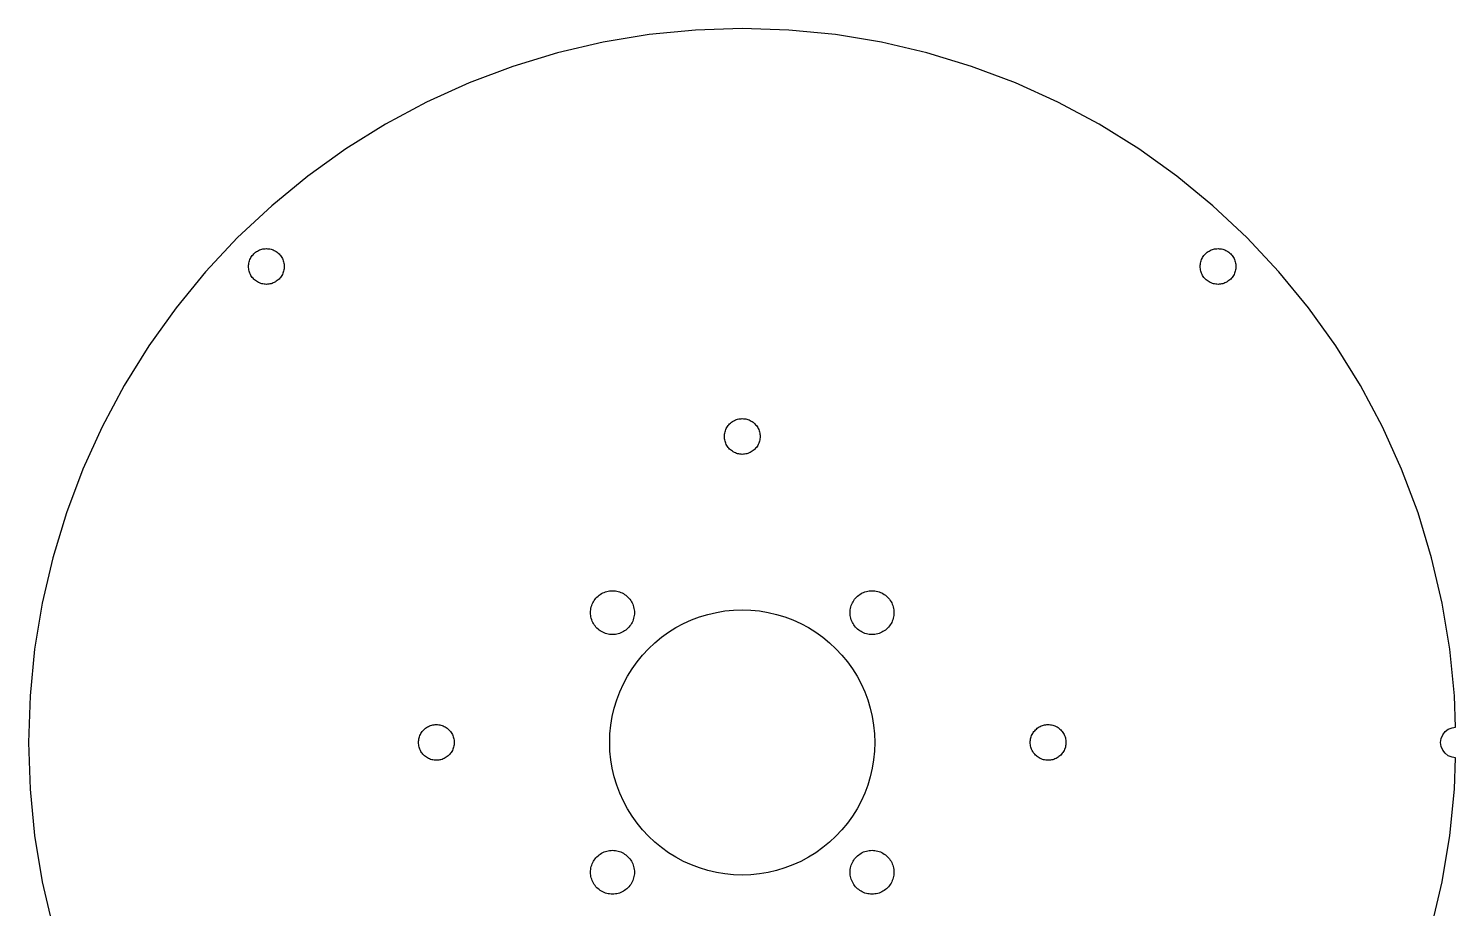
# Model space of a CAD drawing. Header units: metres. Extents: x -70 to 70, y -70 to 70.
# Drawn here: x -70 to 70, y -16.3 to 70 of the extents above; entities that cross this region are included whole.
import ezdxf

# ---------------------------------------------------------------- set-up
doc = ezdxf.new("R2010")
doc.units = ezdxf.units.M

msp = doc.modelspace()

# ---------------------------------------------------------------- linework, layer by layer
for p, q in [((0, 70), (-4.57822, 69.8501)), ((4.57822, 69.8501), (0, 70)), ((-13.6563, 68.655), (-18.1173, 67.6148)), ((-9.13683, 69.4011), (-13.6563, 68.655)), ((-4.57822, 69.8501), (-9.13683, 69.4011)), ((9.13683, 69.4011), (4.57822, 69.8501)), ((13.6563, 68.655), (9.13683, 69.4011)), ((18.1173, 67.6148), (13.6563, 68.655)), ((-18.1173, 67.6148), (-22.5007, 66.2851)), ((22.5007, 66.2851), (18.1173, 67.6148)), ((-22.5007, 66.2851), (-26.7878, 64.6716)), ((26.7878, 64.6716), (22.5007, 66.2851)), ((-26.7878, 64.6716), (-30.9602, 62.7811)), ((30.9602, 62.7811), (26.7878, 64.6716)), ((-30.9602, 62.7811), (-35, 60.6218)), ((35, 60.6218), (30.9602, 62.7811)), ((-35, 60.6218), (-38.8899, 58.2029)), ((38.8899, 58.2029), (35, 60.6218)), ((-38.8899, 58.2029), (-42.6133, 55.5347)), ((42.6133, 55.5347), (38.8899, 58.2029)), ((-42.6133, 55.5347), (-46.1542, 52.6288)), ((46.1542, 52.6288), (42.6133, 55.5347)), ((-46.1542, 52.6288), (-49.4975, 49.4975)), ((49.4975, 49.4975), (46.1542, 52.6288)), ((-49.4975, 49.4975), (-52.6288, 46.1542)), ((52.6288, 46.1542), (49.4975, 49.4975)), ((-48.1846, 47.544), (-48.1241, 47.6413)), ((-48.1241, 47.6413), (-48.0574, 47.7344)), ((-48.0574, 47.7344), (-47.9848, 47.8229)), ((-47.9848, 47.8229), (-47.9065, 47.9065)), ((-47.9065, 47.9065), (-47.8229, 47.9848)), ((-47.8229, 47.9848), (-47.7344, 48.0574)), ((-47.7344, 48.0574), (-47.6413, 48.1241)), ((-47.6413, 48.1241), (-47.544, 48.1846)), ((-47.544, 48.1846), (-47.443, 48.2386)), ((-47.443, 48.2386), (-47.3387, 48.2858)), ((-47.3387, 48.2858), (-47.2316, 48.3262)), ((-47.2316, 48.3262), (-47.122, 48.3594)), ((-47.122, 48.3594), (-47.0105, 48.3854)), ((-47.0105, 48.3854), (-46.8975, 48.4041)), ((-46.8975, 48.4041), (-46.7835, 48.4153)), ((-46.7835, 48.4153), (-46.669, 48.419)), ((-46.669, 48.419), (-46.5546, 48.4153)), ((-46.5546, 48.4153), (-46.4406, 48.4041)), ((-46.4406, 48.4041), (-46.3276, 48.3854)), ((-46.3276, 48.3854), (-46.2161, 48.3594)), ((-46.2161, 48.3594), (-46.1065, 48.3262)), ((-46.1065, 48.3262), (-45.9993, 48.2858)), ((-45.9993, 48.2858), (-45.895, 48.2386)), ((-45.895, 48.2386), (-45.794, 48.1846)), ((-45.794, 48.1846), (-45.6968, 48.1241)), ((-45.6968, 48.1241), (-45.6037, 48.0574)), ((-45.6037, 48.0574), (-45.5152, 47.9848)), ((-45.5152, 47.9848), (-45.4316, 47.9065)), ((-45.4316, 47.9065), (-45.3533, 47.8229)), ((-45.3533, 47.8229), (-45.2807, 47.7344)), ((-45.2807, 47.7344), (-45.214, 47.6413)), ((-45.214, 47.6413), (-45.1535, 47.544)), ((45.1535, 47.544), (45.214, 47.6413)), ((45.214, 47.6413), (45.2807, 47.7344)), ((45.2807, 47.7344), (45.3533, 47.8229)), ((45.3533, 47.8229), (45.4316, 47.9065)), ((45.4316, 47.9065), (45.5152, 47.9848)), ((45.5152, 47.9848), (45.6037, 48.0574)), ((45.6037, 48.0574), (45.6968, 48.1241)), ((45.6968, 48.1241), (45.794, 48.1846)), ((45.794, 48.1846), (45.895, 48.2386)), ((45.895, 48.2386), (45.9993, 48.2858)), ((45.9993, 48.2858), (46.1065, 48.3262)), ((46.1065, 48.3262), (46.2161, 48.3594)), ((46.2161, 48.3594), (46.3276, 48.3854)), ((46.3276, 48.3854), (46.4406, 48.4041)), ((46.4406, 48.4041), (46.5546, 48.4153)), ((46.5546, 48.4153), (46.669, 48.419)), ((46.669, 48.419), (46.7835, 48.4153)), ((46.7835, 48.4153), (46.8975, 48.4041)), ((46.8975, 48.4041), (47.0105, 48.3854)), ((47.0105, 48.3854), (47.122, 48.3594)), ((47.122, 48.3594), (47.2316, 48.3262)), ((47.2316, 48.3262), (47.3387, 48.2858)), ((47.3387, 48.2858), (47.443, 48.2386)), ((47.443, 48.2386), (47.544, 48.1846)), ((47.544, 48.1846), (47.6413, 48.1241)), ((47.6413, 48.1241), (47.7344, 48.0574)), ((47.7344, 48.0574), (47.8229, 47.9848)), ((47.8229, 47.9848), (47.9065, 47.9065)), ((47.9065, 47.9065), (47.9848, 47.8229)), ((47.9848, 47.8229), (48.0574, 47.7344)), ((48.0574, 47.7344), (48.1241, 47.6413)), ((48.1241, 47.6413), (48.1846, 47.544)), ((-48.419, 46.669), (-48.4153, 46.7835)), ((-48.4153, 46.5546), (-48.419, 46.669)), ((-48.4153, 46.7835), (-48.4041, 46.8975)), ((-48.4041, 46.4406), (-48.4153, 46.5546)), ((-48.4041, 46.8975), (-48.3854, 47.0105)), ((-48.3854, 46.3276), (-48.4041, 46.4406)), ((-48.3854, 47.0105), (-48.3594, 47.122)), ((-48.3594, 46.2161), (-48.3854, 46.3276)), ((-48.3594, 47.122), (-48.3262, 47.2316)), ((-48.3262, 46.1065), (-48.3594, 46.2161)), ((-48.3262, 47.2316), (-48.2858, 47.3387)), ((-48.2858, 47.3387), (-48.2386, 47.443)), ((-48.2386, 47.443), (-48.1846, 47.544)), ((-45.1535, 47.544), (-45.0995, 47.443)), ((-45.0995, 47.443), (-45.0522, 47.3387)), ((-45.0522, 47.3387), (-45.0119, 47.2316)), ((-45.0119, 47.2316), (-44.9787, 47.122)), ((-44.9787, 46.2161), (-45.0119, 46.1065)), ((-44.9787, 47.122), (-44.9527, 47.0105)), ((-44.9527, 46.3276), (-44.9787, 46.2161)), ((-44.9527, 47.0105), (-44.934, 46.8975)), ((-44.934, 46.4406), (-44.9527, 46.3276)), ((-44.934, 46.8975), (-44.9228, 46.7835)), ((-44.9228, 46.5546), (-44.934, 46.4406)), ((-44.9228, 46.7835), (-44.919, 46.669)), ((-44.919, 46.669), (-44.9228, 46.5546)), ((44.919, 46.669), (44.9228, 46.7835)), ((44.9228, 46.5546), (44.919, 46.669)), ((44.9228, 46.7835), (44.934, 46.8975)), ((44.934, 46.4406), (44.9228, 46.5546)), ((44.934, 46.8975), (44.9527, 47.0105)), ((44.9527, 46.3276), (44.934, 46.4406)), ((44.9527, 47.0105), (44.9787, 47.122)), ((44.9787, 46.2161), (44.9527, 46.3276)), ((44.9787, 47.122), (45.0119, 47.2316)), ((45.0119, 46.1065), (44.9787, 46.2161)), ((45.0119, 47.2316), (45.0522, 47.3387)), ((45.0522, 47.3387), (45.0995, 47.443)), ((45.0995, 47.443), (45.1535, 47.544)), ((48.1846, 47.544), (48.2386, 47.443)), ((48.2386, 47.443), (48.2858, 47.3387)), ((48.2858, 47.3387), (48.3262, 47.2316)), ((48.3262, 47.2316), (48.3594, 47.122)), ((48.3594, 46.2161), (48.3262, 46.1065)), ((48.3594, 47.122), (48.3854, 47.0105)), ((48.3854, 46.3276), (48.3594, 46.2161)), ((48.3854, 47.0105), (48.4041, 46.8975)), ((48.4041, 46.4406), (48.3854, 46.3276)), ((48.4041, 46.8975), (48.4153, 46.7835)), ((48.4153, 46.5546), (48.4041, 46.4406)), ((48.4153, 46.7835), (48.419, 46.669)), ((48.419, 46.669), (48.4153, 46.5546)), ((-52.6288, 46.1542), (-55.5347, 42.6133)), ((-48.2858, 45.9993), (-48.3262, 46.1065)), ((-48.2386, 45.895), (-48.2858, 45.9993)), ((-48.1846, 45.794), (-48.2386, 45.895)), ((-48.1241, 45.6968), (-48.1846, 45.794)), ((-48.0574, 45.6037), (-48.1241, 45.6968)), ((-47.9848, 45.5152), (-48.0574, 45.6037)), ((-47.9065, 45.4316), (-47.9848, 45.5152)), ((-47.8229, 45.3533), (-47.9065, 45.4316)), ((-47.7344, 45.2807), (-47.8229, 45.3533)), ((-47.6413, 45.214), (-47.7344, 45.2807)), ((-47.544, 45.1535), (-47.6413, 45.214)), ((-47.443, 45.0995), (-47.544, 45.1535)), ((-47.3387, 45.0522), (-47.443, 45.0995)), ((-47.2316, 45.0119), (-47.3387, 45.0522)), ((-47.122, 44.9787), (-47.2316, 45.0119)), ((-47.0105, 44.9527), (-47.122, 44.9787)), ((-46.8975, 44.934), (-47.0105, 44.9527)), ((-46.7835, 44.9228), (-46.8975, 44.934)), ((-46.669, 44.919), (-46.7835, 44.9228)), ((-46.5546, 44.9228), (-46.669, 44.919)), ((-46.4406, 44.934), (-46.5546, 44.9228)), ((-46.3276, 44.9527), (-46.4406, 44.934)), ((-46.2161, 44.9787), (-46.3276, 44.9527)), ((-46.1065, 45.0119), (-46.2161, 44.9787)), ((-45.9993, 45.0522), (-46.1065, 45.0119)), ((-45.895, 45.0995), (-45.9993, 45.0522)), ((-45.794, 45.1535), (-45.895, 45.0995)), ((-45.6968, 45.214), (-45.794, 45.1535)), ((-45.6037, 45.2807), (-45.6968, 45.214)), ((-45.5152, 45.3533), (-45.6037, 45.2807)), ((-45.4316, 45.4316), (-45.5152, 45.3533)), ((-45.3533, 45.5152), (-45.4316, 45.4316)), ((-45.2807, 45.6037), (-45.3533, 45.5152)), ((-45.214, 45.6968), (-45.2807, 45.6037)), ((-45.1535, 45.794), (-45.214, 45.6968)), ((-45.0995, 45.895), (-45.1535, 45.794)), ((-45.0522, 45.9993), (-45.0995, 45.895)), ((-45.0119, 46.1065), (-45.0522, 45.9993)), ((45.0522, 45.9993), (45.0119, 46.1065)), ((45.0995, 45.895), (45.0522, 45.9993)), ((45.1535, 45.794), (45.0995, 45.895)), ((45.214, 45.6968), (45.1535, 45.794)), ((45.2807, 45.6037), (45.214, 45.6968)), ((45.3533, 45.5152), (45.2807, 45.6037)), ((45.4316, 45.4316), (45.3533, 45.5152)), ((45.5152, 45.3533), (45.4316, 45.4316)), ((45.6037, 45.2807), (45.5152, 45.3533)), ((45.6968, 45.214), (45.6037, 45.2807)), ((45.794, 45.1535), (45.6968, 45.214)), ((45.895, 45.0995), (45.794, 45.1535)), ((45.9993, 45.0522), (45.895, 45.0995)), ((46.1065, 45.0119), (45.9993, 45.0522)), ((46.2161, 44.9787), (46.1065, 45.0119)), ((46.3276, 44.9527), (46.2161, 44.9787)), ((46.4406, 44.934), (46.3276, 44.9527)), ((46.5546, 44.9228), (46.4406, 44.934)), ((46.669, 44.919), (46.5546, 44.9228)), ((46.7835, 44.9228), (46.669, 44.919)), ((46.8975, 44.934), (46.7835, 44.9228)), ((47.0105, 44.9527), (46.8975, 44.934)), ((47.122, 44.9787), (47.0105, 44.9527)), ((47.2316, 45.0119), (47.122, 44.9787)), ((47.3387, 45.0522), (47.2316, 45.0119)), ((47.443, 45.0995), (47.3387, 45.0522)), ((47.544, 45.1535), (47.443, 45.0995)), ((47.6413, 45.214), (47.544, 45.1535)), ((47.7344, 45.2807), (47.6413, 45.214)), ((47.8229, 45.3533), (47.7344, 45.2807)), ((47.9065, 45.4316), (47.8229, 45.3533)), ((47.9848, 45.5152), (47.9065, 45.4316)), ((48.0574, 45.6037), (47.9848, 45.5152)), ((48.1241, 45.6968), (48.0574, 45.6037)), ((48.1846, 45.794), (48.1241, 45.6968)), ((48.2386, 45.895), (48.1846, 45.794)), ((48.2858, 45.9993), (48.2386, 45.895)), ((48.3262, 46.1065), (48.2858, 45.9993)), ((55.5347, 42.6133), (52.6288, 46.1542)), ((-55.5347, 42.6133), (-58.2029, 38.8899)), ((58.2029, 38.8899), (55.5347, 42.6133)), ((-58.2029, 38.8899), (-60.6218, 35)), ((60.6218, 35), (58.2029, 38.8899)), ((-60.6218, 35), (-62.7811, 30.9602)), ((62.7811, 30.9602), (60.6218, 35)), ((-62.7811, 30.9602), (-64.6716, 26.7878)), ((-1.56952, 30.774), (-1.51553, 30.875)), ((-1.51553, 30.875), (-1.45506, 30.9722)), ((-1.45506, 30.9722), (-1.38837, 31.0653)), ((-1.38837, 31.0653), (-1.31572, 31.1539)), ((-1.31572, 31.1539), (-1.23743, 31.2374)), ((-1.23743, 31.2374), (-1.15385, 31.3157)), ((-1.15385, 31.3157), (-1.06532, 31.3884)), ((-1.06532, 31.3884), (-0.972244, 31.4551)), ((-0.972244, 31.4551), (-0.875, 31.5155)), ((-0.875, 31.5155), (-0.774002, 31.5695)), ((-0.774002, 31.5695), (-0.669693, 31.6168)), ((-0.669693, 31.6168), (-0.562515, 31.6571)), ((-0.562515, 31.6571), (-0.452927, 31.6904)), ((-0.452927, 31.6904), (-0.3414, 31.7164)), ((-0.3414, 31.7164), (-0.228409, 31.735)), ((-0.228409, 31.735), (-0.114441, 31.7462)), ((-0.114441, 31.7462), (0, 31.75)), ((0, 31.75), (0.114441, 31.7462)), ((0.114441, 31.7462), (0.228409, 31.735)), ((0.228409, 31.735), (0.3414, 31.7164)), ((0.3414, 31.7164), (0.452927, 31.6904)), ((0.452927, 31.6904), (0.562515, 31.6571)), ((0.562515, 31.6571), (0.669693, 31.6168)), ((0.669693, 31.6168), (0.774002, 31.5695)), ((0.774002, 31.5695), (0.875, 31.5155)), ((0.875, 31.5155), (0.972244, 31.4551)), ((0.972244, 31.4551), (1.06532, 31.3884)), ((1.06532, 31.3884), (1.15385, 31.3157)), ((1.15385, 31.3157), (1.23743, 31.2374)), ((1.23743, 31.2374), (1.31572, 31.1539)), ((1.31572, 31.1539), (1.38837, 31.0653)), ((1.38837, 31.0653), (1.45506, 30.9722)), ((1.45506, 30.9722), (1.51553, 30.875)), ((1.51553, 30.875), (1.56952, 30.774)), ((64.6716, 26.7878), (62.7811, 30.9602)), ((-1.75, 30), (-1.74625, 30.1144)), ((-1.74625, 29.8855), (-1.75, 30)), ((-1.74625, 30.1144), (-1.73502, 30.2284)), ((-1.73502, 29.7716), (-1.74625, 29.8855)), ((-1.73502, 30.2284), (-1.71637, 30.3414)), ((-1.71637, 29.6586), (-1.73502, 29.7716)), ((-1.71637, 30.3414), (-1.69037, 30.4529)), ((-1.69037, 29.5471), (-1.71637, 29.6586)), ((-1.69037, 30.4529), (-1.65712, 30.5625)), ((-1.65712, 29.4375), (-1.69037, 29.5471)), ((-1.65712, 30.5625), (-1.61678, 30.6697)), ((-1.61678, 29.3303), (-1.65712, 29.4375)), ((-1.61678, 30.6697), (-1.56952, 30.774)), ((1.56952, 30.774), (1.61678, 30.6697)), ((1.61678, 30.6697), (1.65712, 30.5625)), ((1.65712, 29.4375), (1.61678, 29.3303)), ((1.65712, 30.5625), (1.69037, 30.4529)), ((1.69037, 29.5471), (1.65712, 29.4375)), ((1.69037, 30.4529), (1.71637, 30.3414)), ((1.71637, 29.6586), (1.69037, 29.5471)), ((1.71637, 30.3414), (1.73502, 30.2284)), ((1.73502, 29.7716), (1.71637, 29.6586)), ((1.73502, 30.2284), (1.74625, 30.1144)), ((1.74625, 29.8855), (1.73502, 29.7716)), ((1.74625, 30.1144), (1.75, 30)), ((1.75, 30), (1.74625, 29.8855)), ((-1.56952, 29.226), (-1.61678, 29.3303)), ((-1.51553, 29.125), (-1.56952, 29.226)), ((-1.45506, 29.0277), (-1.51553, 29.125)), ((-1.38837, 28.9347), (-1.45506, 29.0277)), ((-1.31572, 28.8461), (-1.38837, 28.9347)), ((-1.23743, 28.7626), (-1.31572, 28.8461)), ((-1.15385, 28.6843), (-1.23743, 28.7626)), ((-1.06532, 28.6116), (-1.15385, 28.6843)), ((-0.972244, 28.5449), (-1.06532, 28.6116)), ((-0.875, 28.4845), (-0.972244, 28.5449)), ((-0.774002, 28.4305), (-0.875, 28.4845)), ((-0.669693, 28.3832), (-0.774002, 28.4305)), ((-0.562515, 28.3429), (-0.669693, 28.3832)), ((-0.452927, 28.3096), (-0.562515, 28.3429)), ((-0.3414, 28.2836), (-0.452927, 28.3096)), ((-0.228409, 28.265), (-0.3414, 28.2836)), ((-0.114441, 28.2537), (-0.228409, 28.265)), ((0, 28.25), (-0.114441, 28.2537)), ((0.114441, 28.2537), (0, 28.25)), ((0.228409, 28.265), (0.114441, 28.2537)), ((0.3414, 28.2836), (0.228409, 28.265)), ((0.452927, 28.3096), (0.3414, 28.2836)), ((0.562515, 28.3429), (0.452927, 28.3096)), ((0.669693, 28.3832), (0.562515, 28.3429)), ((0.774002, 28.4305), (0.669693, 28.3832)), ((0.875, 28.4845), (0.774002, 28.4305)), ((0.972244, 28.5449), (0.875, 28.4845)), ((1.06532, 28.6116), (0.972244, 28.5449)), ((1.15385, 28.6843), (1.06532, 28.6116)), ((1.23743, 28.7626), (1.15385, 28.6843)), ((1.31572, 28.8461), (1.23743, 28.7626)), ((1.38837, 28.9347), (1.31572, 28.8461)), ((1.45506, 29.0277), (1.38837, 28.9347)), ((1.51553, 29.125), (1.45506, 29.0277)), ((1.56952, 29.226), (1.51553, 29.125)), ((1.61678, 29.3303), (1.56952, 29.226)), ((-64.6716, 26.7878), (-66.2851, 22.5007)), ((66.2851, 22.5007), (64.6716, 26.7878)), ((-66.2851, 22.5007), (-67.6148, 18.1173)), ((67.6148, 18.1173), (66.2851, 22.5007)), ((-67.6148, 18.1173), (-68.655, 13.6563)), ((68.655, 13.6563), (67.6148, 18.1173)), ((-14.5156, 13.9224), (-14.4336, 14.0368)), ((-14.4336, 14.0368), (-14.3444, 14.1455)), ((-14.3444, 14.1455), (-14.2482, 14.2482)), ((-14.2482, 14.2482), (-14.1455, 14.3444)), ((-14.1455, 14.3444), (-14.0368, 14.4336)), ((-14.0368, 14.4336), (-13.9224, 14.5156)), ((-13.9224, 14.5156), (-13.8029, 14.5899)), ((-13.8029, 14.5899), (-13.6788, 14.6562)), ((-13.6788, 14.6562), (-13.5507, 14.7142)), ((-13.5507, 14.7142), (-13.419, 14.7638)), ((-13.419, 14.7638), (-13.2844, 14.8047)), ((-13.2844, 14.8047), (-13.1474, 14.8366)), ((-13.1474, 14.8366), (-13.0085, 14.8595)), ((-13.0085, 14.8595), (-12.8685, 14.8733)), ((-12.8685, 14.8733), (-12.7279, 14.8779)), ((-12.7279, 14.8779), (-12.5873, 14.8733)), ((-12.5873, 14.8733), (-12.4473, 14.8595)), ((-12.4473, 14.8595), (-12.3085, 14.8366)), ((-12.3085, 14.8366), (-12.1714, 14.8047)), ((-12.1714, 14.8047), (-12.0368, 14.7638)), ((-12.0368, 14.7638), (-11.9052, 14.7142)), ((-11.9052, 14.7142), (-11.777, 14.6562)), ((-11.777, 14.6562), (-11.6529, 14.5899)), ((-11.6529, 14.5899), (-11.5334, 14.5156)), ((-11.5334, 14.5156), (-11.4191, 14.4336)), ((-11.4191, 14.4336), (-11.3103, 14.3444)), ((-11.3103, 14.3444), (-11.2076, 14.2482)), ((-11.2076, 14.2482), (-11.1115, 14.1455)), ((-11.1115, 14.1455), (-11.0222, 14.0368)), ((-11.0222, 14.0368), (-10.9403, 13.9224)), ((10.9403, 13.9224), (11.0222, 14.0368)), ((11.0222, 14.0368), (11.1115, 14.1455)), ((11.1115, 14.1455), (11.2076, 14.2482)), ((11.2076, 14.2482), (11.3103, 14.3444)), ((11.3103, 14.3444), (11.4191, 14.4336)), ((11.4191, 14.4336), (11.5334, 14.5156)), ((11.5334, 14.5156), (11.6529, 14.5899)), ((11.6529, 14.5899), (11.777, 14.6562)), ((11.777, 14.6562), (11.9052, 14.7142)), ((11.9052, 14.7142), (12.0368, 14.7638)), ((12.0368, 14.7638), (12.1714, 14.8047)), ((12.1714, 14.8047), (12.3085, 14.8366)), ((12.3085, 14.8366), (12.4473, 14.8595)), ((12.4473, 14.8595), (12.5873, 14.8733)), ((12.5873, 14.8733), (12.7279, 14.8779)), ((12.7279, 14.8779), (12.8685, 14.8733)), ((12.8685, 14.8733), (13.0085, 14.8595)), ((13.0085, 14.8595), (13.1474, 14.8366)), ((13.1474, 14.8366), (13.2844, 14.8047)), ((13.2844, 14.8047), (13.419, 14.7638)), ((13.419, 14.7638), (13.5507, 14.7142)), ((13.5507, 14.7142), (13.6788, 14.6562)), ((13.6788, 14.6562), (13.8029, 14.5899)), ((13.8029, 14.5899), (13.9224, 14.5156)), ((13.9224, 14.5156), (14.0368, 14.4336)), ((14.0368, 14.4336), (14.1455, 14.3444)), ((14.1455, 14.3444), (14.2482, 14.2482)), ((14.2482, 14.2482), (14.3444, 14.1455)), ((14.3444, 14.1455), (14.4336, 14.0368)), ((14.4336, 14.0368), (14.5156, 13.9224)), ((-68.655, 13.6563), (-69.4011, 9.13683)), ((-14.8779, 12.7279), (-14.8733, 12.8685)), ((-14.8733, 12.5873), (-14.8779, 12.7279)), ((-14.8733, 12.8685), (-14.8595, 13.0085)), ((-14.8595, 13.0085), (-14.8366, 13.1474)), ((-14.8366, 13.1474), (-14.8047, 13.2844)), ((-14.8047, 13.2844), (-14.7638, 13.419)), ((-14.7638, 13.419), (-14.7142, 13.5507)), ((-14.7142, 13.5507), (-14.6562, 13.6788)), ((-14.6562, 13.6788), (-14.5899, 13.8029)), ((-14.5899, 13.8029), (-14.5156, 13.9224)), ((-10.9403, 13.9224), (-10.866, 13.8029)), ((-10.866, 13.8029), (-10.7996, 13.6788)), ((-10.7996, 13.6788), (-10.7416, 13.5507)), ((-10.7416, 13.5507), (-10.692, 13.419)), ((-10.692, 13.419), (-10.6512, 13.2844)), ((-10.6512, 13.2844), (-10.6192, 13.1474)), ((-10.6192, 13.1474), (-10.5963, 13.0085)), ((-10.5963, 13.0085), (-10.5825, 12.8685)), ((-10.5825, 12.8685), (-10.5779, 12.7279)), ((-10.5779, 12.7279), (-10.5825, 12.5873)), ((-3.36464, 12.557), (-2.53616, 12.7502)), ((-2.53616, 12.7502), (-1.69684, 12.8888)), ((-1.69684, 12.8888), (-0.850235, 12.9722)), ((-0.850235, 12.9722), (0, 13)), ((0, 13), (0.850235, 12.9722)), ((0.850235, 12.9722), (1.69684, 12.8888)), ((1.69684, 12.8888), (2.53616, 12.7502)), ((2.53616, 12.7502), (3.36464, 12.557)), ((10.5779, 12.7279), (10.5825, 12.8685)), ((10.5825, 12.5873), (10.5779, 12.7279)), ((10.5825, 12.8685), (10.5963, 13.0085)), ((10.5963, 13.0085), (10.6192, 13.1474)), ((10.6192, 13.1474), (10.6512, 13.2844)), ((10.6512, 13.2844), (10.692, 13.419)), ((10.692, 13.419), (10.7416, 13.5507)), ((10.7416, 13.5507), (10.7996, 13.6788)), ((10.7996, 13.6788), (10.866, 13.8029)), ((10.866, 13.8029), (10.9403, 13.9224)), ((14.5156, 13.9224), (14.5899, 13.8029)), ((14.5899, 13.8029), (14.6562, 13.6788)), ((14.6562, 13.6788), (14.7142, 13.5507)), ((14.7142, 13.5507), (14.7638, 13.419)), ((14.7638, 13.419), (14.8047, 13.2844)), ((14.8047, 13.2844), (14.8366, 13.1474)), ((14.8366, 13.1474), (14.8595, 13.0085)), ((14.8595, 13.0085), (14.8733, 12.8685)), ((14.8733, 12.8685), (14.8779, 12.7279)), ((14.8779, 12.7279), (14.8733, 12.5873)), ((69.4011, 9.13683), (68.655, 13.6563)), ((-14.8595, 12.4473), (-14.8733, 12.5873)), ((-14.8366, 12.3085), (-14.8595, 12.4473)), ((-14.8047, 12.1714), (-14.8366, 12.3085)), ((-14.7638, 12.0368), (-14.8047, 12.1714)), ((-14.7142, 11.9052), (-14.7638, 12.0368)), ((-14.6562, 11.777), (-14.7142, 11.9052)), ((-14.5899, 11.6529), (-14.6562, 11.777)), ((-14.5156, 11.5334), (-14.5899, 11.6529)), ((-14.4336, 11.4191), (-14.5156, 11.5334)), ((-14.3444, 11.3103), (-14.4336, 11.4191)), ((-14.2482, 11.2076), (-14.3444, 11.3103)), ((-14.1455, 11.1115), (-14.2482, 11.2076)), ((-11.2076, 11.2076), (-11.3103, 11.1115)), ((-11.1115, 11.3103), (-11.2076, 11.2076)), ((-11.0222, 11.4191), (-11.1115, 11.3103)), ((-10.9403, 11.5334), (-11.0222, 11.4191)), ((-10.866, 11.6529), (-10.9403, 11.5334)), ((-10.7996, 11.777), (-10.866, 11.6529)), ((-10.7416, 11.9052), (-10.7996, 11.777)), ((-10.692, 12.0368), (-10.7416, 11.9052)), ((-10.6512, 12.1714), (-10.692, 12.0368)), ((-10.6192, 12.3085), (-10.6512, 12.1714)), ((-10.5963, 12.4473), (-10.6192, 12.3085)), ((-10.5825, 12.5873), (-10.5963, 12.4473)), ((-7.22241, 10.8091), (-6.5, 11.2583)), ((-6.5, 11.2583), (-5.74974, 11.6593)), ((-5.74974, 11.6593), (-4.97488, 12.0104)), ((-4.97488, 12.0104), (-4.17871, 12.3101)), ((-4.17871, 12.3101), (-3.36464, 12.557)), ((3.36464, 12.557), (4.17871, 12.3101)), ((4.17871, 12.3101), (4.97488, 12.0104)), ((4.97488, 12.0104), (5.74974, 11.6593)), ((5.74974, 11.6593), (6.5, 11.2583)), ((6.5, 11.2583), (7.22241, 10.8091)), ((10.5963, 12.4473), (10.5825, 12.5873)), ((10.6192, 12.3085), (10.5963, 12.4473)), ((10.6512, 12.1714), (10.6192, 12.3085)), ((10.692, 12.0368), (10.6512, 12.1714)), ((10.7416, 11.9052), (10.692, 12.0368)), ((10.7996, 11.777), (10.7416, 11.9052)), ((10.866, 11.6529), (10.7996, 11.777)), ((10.9403, 11.5334), (10.866, 11.6529)), ((11.0222, 11.4191), (10.9403, 11.5334)), ((11.1115, 11.3103), (11.0222, 11.4191)), ((11.2076, 11.2076), (11.1115, 11.3103)), ((11.3103, 11.1115), (11.2076, 11.2076)), ((14.2482, 11.2076), (14.1455, 11.1115)), ((14.3444, 11.3103), (14.2482, 11.2076)), ((14.4336, 11.4191), (14.3444, 11.3103)), ((14.5156, 11.5334), (14.4336, 11.4191)), ((14.5899, 11.6529), (14.5156, 11.5334)), ((14.6562, 11.777), (14.5899, 11.6529)), ((14.7142, 11.9052), (14.6562, 11.777)), ((14.7638, 12.0368), (14.7142, 11.9052)), ((14.8047, 12.1714), (14.7638, 12.0368)), ((14.8366, 12.3085), (14.8047, 12.1714)), ((14.8595, 12.4473), (14.8366, 12.3085)), ((14.8733, 12.5873), (14.8595, 12.4473)), ((-14.0368, 11.0222), (-14.1455, 11.1115)), ((-13.9224, 10.9403), (-14.0368, 11.0222)), ((-13.8029, 10.866), (-13.9224, 10.9403)), ((-13.6788, 10.7996), (-13.8029, 10.866)), ((-13.5507, 10.7416), (-13.6788, 10.7996)), ((-13.419, 10.692), (-13.5507, 10.7416)), ((-13.2844, 10.6512), (-13.419, 10.692)), ((-13.1474, 10.6192), (-13.2844, 10.6512)), ((-13.0085, 10.5963), (-13.1474, 10.6192)), ((-12.8685, 10.5825), (-13.0085, 10.5963)), ((-12.7279, 10.5779), (-12.8685, 10.5825)), ((-12.5873, 10.5825), (-12.7279, 10.5779)), ((-12.4473, 10.5963), (-12.5873, 10.5825)), ((-12.3085, 10.6192), (-12.4473, 10.5963)), ((-12.1714, 10.6512), (-12.3085, 10.6192)), ((-12.0368, 10.692), (-12.1714, 10.6512)), ((-11.9052, 10.7416), (-12.0368, 10.692)), ((-11.777, 10.7996), (-11.9052, 10.7416)), ((-11.6529, 10.866), (-11.777, 10.7996)), ((-11.5334, 10.9403), (-11.6529, 10.866)), ((-11.4191, 11.0222), (-11.5334, 10.9403)), ((-11.3103, 11.1115), (-11.4191, 11.0222)), ((-8.57149, 9.77391), (-7.91389, 10.3136)), ((-7.91389, 10.3136), (-7.22241, 10.8091)), ((7.22241, 10.8091), (7.91389, 10.3136)), ((7.91389, 10.3136), (8.57149, 9.77391)), ((11.4191, 11.0222), (11.3103, 11.1115)), ((11.5334, 10.9403), (11.4191, 11.0222)), ((11.6529, 10.866), (11.5334, 10.9403)), ((11.777, 10.7996), (11.6529, 10.866)), ((11.9052, 10.7416), (11.777, 10.7996)), ((12.0368, 10.692), (11.9052, 10.7416)), ((12.1714, 10.6512), (12.0368, 10.692)), ((12.3085, 10.6192), (12.1714, 10.6512)), ((12.4473, 10.5963), (12.3085, 10.6192)), ((12.5873, 10.5825), (12.4473, 10.5963)), ((12.7279, 10.5779), (12.5873, 10.5825)), ((12.8685, 10.5825), (12.7279, 10.5779)), ((13.0085, 10.5963), (12.8685, 10.5825)), ((13.1474, 10.6192), (13.0085, 10.5963)), ((13.2844, 10.6512), (13.1474, 10.6192)), ((13.419, 10.692), (13.2844, 10.6512)), ((13.5507, 10.7416), (13.419, 10.692)), ((13.6788, 10.7996), (13.5507, 10.7416)), ((13.8029, 10.866), (13.6788, 10.7996)), ((13.9224, 10.9403), (13.8029, 10.866)), ((14.0368, 11.0222), (13.9224, 10.9403)), ((14.1455, 11.1115), (14.0368, 11.0222)), ((-69.4011, 9.13683), (-69.8501, 4.57822)), ((-10.3136, 7.91389), (-9.77391, 8.57149)), ((-9.77391, 8.57149), (-9.19238, 9.19238)), ((-9.19238, 9.19238), (-8.57149, 9.77391)), ((8.57149, 9.77391), (9.19238, 9.19238)), ((9.19238, 9.19238), (9.77391, 8.57149)), ((9.77391, 8.57149), (10.3136, 7.91389)), ((69.8501, 4.57822), (69.4011, 9.13683)), ((-11.2583, 6.5), (-10.8091, 7.22241)), ((-10.8091, 7.22241), (-10.3136, 7.91389)), ((10.3136, 7.91389), (10.8091, 7.22241)), ((10.8091, 7.22241), (11.2583, 6.5)), ((-12.0104, 4.97488), (-11.6593, 5.74974)), ((-11.6593, 5.74974), (-11.2583, 6.5)), ((11.2583, 6.5), (11.6593, 5.74974)), ((11.6593, 5.74974), (12.0104, 4.97488)), ((-69.8501, 4.57822), (-70, 0)), ((-12.3101, 4.17871), (-12.0104, 4.97488)), ((12.0104, 4.97488), (12.3101, 4.17871)), ((69.9511, 1.49356), (69.8501, 4.57822)), ((-12.7502, 2.53616), (-12.557, 3.36464)), ((-12.557, 3.36464), (-12.3101, 4.17871)), ((12.3101, 4.17871), (12.557, 3.36464)), ((12.557, 3.36464), (12.7502, 2.53616)), ((-31.0653, 1.38837), (-30.9722, 1.45506)), ((-30.9722, 1.45506), (-30.875, 1.51553)), ((-30.875, 1.51553), (-30.774, 1.56952)), ((-30.774, 1.56952), (-30.6697, 1.61678)), ((-30.6697, 1.61678), (-30.5625, 1.65712)), ((-30.5625, 1.65712), (-30.4529, 1.69037)), ((-30.4529, 1.69037), (-30.3414, 1.71637)), ((-30.3414, 1.71637), (-30.2284, 1.73502)), ((-30.2284, 1.73502), (-30.1144, 1.74625)), ((-30.1144, 1.74625), (-30, 1.75)), ((-30, 1.75), (-29.8855, 1.74625)), ((-29.8855, 1.74625), (-29.7716, 1.73502)), ((-29.7716, 1.73502), (-29.6586, 1.71637)), ((-29.6586, 1.71637), (-29.5471, 1.69037)), ((-29.5471, 1.69037), (-29.4375, 1.65712)), ((-29.4375, 1.65712), (-29.3303, 1.61678)), ((-29.3303, 1.61678), (-29.226, 1.56952)), ((-29.226, 1.56952), (-29.125, 1.51553)), ((-29.125, 1.51553), (-29.0277, 1.45506)), ((-29.0277, 1.45506), (-28.9347, 1.38837)), ((-12.9722, 0.850235), (-12.8888, 1.69684)), ((-12.8888, 1.69684), (-12.7502, 2.53616)), ((12.7502, 2.53616), (12.8888, 1.69684)), ((12.8888, 1.69684), (12.9722, 0.850235)), ((28.9347, 1.38837), (29.0277, 1.45506)), ((29.0277, 1.45506), (29.125, 1.51553)), ((29.125, 1.51553), (29.226, 1.56952)), ((29.226, 1.56952), (29.3303, 1.61678)), ((29.3303, 1.61678), (29.4375, 1.65712)), ((29.4375, 1.65712), (29.5471, 1.69037)), ((29.5471, 1.69037), (29.6586, 1.71637)), ((29.6586, 1.71637), (29.7716, 1.73502)), ((29.7716, 1.73502), (29.8855, 1.74625)), ((29.8855, 1.74625), (30, 1.75)), ((30, 1.75), (30.1144, 1.74625)), ((30.1144, 1.74625), (30.2284, 1.73502)), ((30.2284, 1.73502), (30.3414, 1.71637)), ((30.3414, 1.71637), (30.4529, 1.69037)), ((30.4529, 1.69037), (30.5625, 1.65712)), ((30.5625, 1.65712), (30.6697, 1.61678)), ((30.6697, 1.61678), (30.774, 1.56952)), ((30.774, 1.56952), (30.875, 1.51553)), ((30.875, 1.51553), (30.9722, 1.45506)), ((30.9722, 1.45506), (31.0653, 1.38837)), ((69.25, 1.29903), (69.6118, 1.44888)), ((69.6118, 1.44888), (69.9511, 1.49356)), ((-70, 0), (-69.8501, -4.57822)), ((-31.75, 0), (-31.7462, 0.114441)), ((-31.7462, -0.114441), (-31.75, 0)), ((-31.7462, 0.114441), (-31.735, 0.228409)), ((-31.735, 0.228409), (-31.7164, 0.3414)), ((-31.7164, 0.3414), (-31.6904, 0.452927)), ((-31.6904, 0.452927), (-31.6571, 0.562515)), ((-31.6571, 0.562515), (-31.6168, 0.669693)), ((-31.6168, 0.669693), (-31.5695, 0.774002)), ((-31.5695, 0.774002), (-31.5155, 0.875)), ((-31.5155, 0.875), (-31.4551, 0.972244)), ((-31.4551, 0.972244), (-31.3884, 1.06532)), ((-31.3884, 1.06532), (-31.3157, 1.15385)), ((-31.3157, 1.15385), (-31.2374, 1.23743)), ((-31.2374, 1.23743), (-31.1539, 1.31572)), ((-31.1539, 1.31572), (-31.0653, 1.38837)), ((-28.9347, 1.38837), (-28.8461, 1.31572)), ((-28.8461, 1.31572), (-28.7626, 1.23743)), ((-28.7626, 1.23743), (-28.6843, 1.15385)), ((-28.6843, 1.15385), (-28.6116, 1.06532)), ((-28.6116, 1.06532), (-28.5449, 0.972244)), ((-28.5449, 0.972244), (-28.4845, 0.875)), ((-28.4845, 0.875), (-28.4305, 0.774002)), ((-28.4305, 0.774002), (-28.3832, 0.669693)), ((-28.3832, 0.669693), (-28.3429, 0.562515)), ((-28.3429, 0.562515), (-28.3096, 0.452927)), ((-28.3096, 0.452927), (-28.2836, 0.3414)), ((-28.2836, 0.3414), (-28.265, 0.228409)), ((-28.265, 0.228409), (-28.2537, 0.114441)), ((-28.2537, 0.114441), (-28.25, 0)), ((-28.25, 0), (-28.2537, -0.114441)), ((-13, 0), (-12.9722, 0.850235)), ((-12.9722, -0.850235), (-13, 0)), ((12.9722, 0.850235), (13, 0)), ((13, 0), (12.9722, -0.850235)), ((28.25, 0), (28.2537, 0.114441)), ((28.2537, -0.114441), (28.25, 0)), ((28.2537, 0.114441), (28.265, 0.228409)), ((28.265, 0.228409), (28.2836, 0.3414)), ((28.2836, 0.3414), (28.3096, 0.452927)), ((28.3096, 0.452927), (28.3429, 0.562515)), ((28.3429, 0.562515), (28.3832, 0.669693)), ((28.3832, 0.669693), (28.4305, 0.774002)), ((28.4305, 0.774002), (28.4845, 0.875)), ((28.4845, 0.875), (28.5449, 0.972244)), ((28.5449, 0.972244), (28.6116, 1.06532)), ((28.6116, 1.06532), (28.6843, 1.15385)), ((28.6843, 1.15385), (28.7626, 1.23743)), ((28.7626, 1.23743), (28.8461, 1.31572)), ((28.8461, 1.31572), (28.9347, 1.38837)), ((31.0653, 1.38837), (31.1539, 1.31572)), ((31.1539, 1.31572), (31.2374, 1.23743)), ((31.2374, 1.23743), (31.3157, 1.15385)), ((31.3157, 1.15385), (31.3884, 1.06532)), ((31.3884, 1.06532), (31.4551, 0.972244)), ((31.4551, 0.972244), (31.5155, 0.875)), ((31.5155, 0.875), (31.5695, 0.774002)), ((31.5695, 0.774002), (31.6168, 0.669693)), ((31.6168, 0.669693), (31.6571, 0.562515)), ((31.6571, 0.562515), (31.6904, 0.452927)), ((31.6904, 0.452927), (31.7164, 0.3414)), ((31.7164, 0.3414), (31.735, 0.228409)), ((31.735, 0.228409), (31.7462, 0.114441)), ((31.7462, 0.114441), (31.75, 0)), ((31.75, 0), (31.7462, -0.114441)), ((68.5, 0), (68.5511, 0.388214)), ((68.5511, -0.388214), (68.5, 0)), ((68.5511, 0.388214), (68.701, 0.75)), ((68.701, 0.75), (68.9393, 1.06065)), ((68.9393, 1.06065), (69.25, 1.29903)), ((-31.735, -0.228409), (-31.7462, -0.114441)), ((-31.7164, -0.3414), (-31.735, -0.228409)), ((-31.6904, -0.452927), (-31.7164, -0.3414)), ((-31.6571, -0.562515), (-31.6904, -0.452927)), ((-31.6168, -0.669693), (-31.6571, -0.562515)), ((-31.5695, -0.774002), (-31.6168, -0.669693)), ((-31.5155, -0.875), (-31.5695, -0.774002)), ((-31.4551, -0.972244), (-31.5155, -0.875)), ((-31.3884, -1.06532), (-31.4551, -0.972244)), ((-31.3157, -1.15385), (-31.3884, -1.06532)), ((-31.2374, -1.23743), (-31.3157, -1.15385)), ((-31.1539, -1.31572), (-31.2374, -1.23743)), ((-31.0653, -1.38837), (-31.1539, -1.31572)), ((-30.9722, -1.45506), (-31.0653, -1.38837)), ((-28.9347, -1.38837), (-29.0277, -1.45506)), ((-28.8461, -1.31572), (-28.9347, -1.38837)), ((-28.7626, -1.23743), (-28.8461, -1.31572)), ((-28.6843, -1.15385), (-28.7626, -1.23743)), ((-28.6116, -1.06532), (-28.6843, -1.15385)), ((-28.5449, -0.972244), (-28.6116, -1.06532)), ((-28.4845, -0.875), (-28.5449, -0.972244)), ((-28.4305, -0.774002), (-28.4845, -0.875)), ((-28.3832, -0.669693), (-28.4305, -0.774002)), ((-28.3429, -0.562515), (-28.3832, -0.669693)), ((-28.3096, -0.452927), (-28.3429, -0.562515)), ((-28.2836, -0.3414), (-28.3096, -0.452927)), ((-28.265, -0.228409), (-28.2836, -0.3414)), ((-28.2537, -0.114441), (-28.265, -0.228409)), ((-12.8888, -1.69684), (-12.9722, -0.850235)), ((12.9722, -0.850235), (12.8888, -1.69684)), ((28.265, -0.228409), (28.2537, -0.114441)), ((28.2836, -0.3414), (28.265, -0.228409)), ((28.3096, -0.452927), (28.2836, -0.3414)), ((28.3429, -0.562515), (28.3096, -0.452927)), ((28.3832, -0.669693), (28.3429, -0.562515)), ((28.4305, -0.774002), (28.3832, -0.669693)), ((28.4845, -0.875), (28.4305, -0.774002)), ((28.5449, -0.972244), (28.4845, -0.875)), ((28.6116, -1.06532), (28.5449, -0.972244)), ((28.6843, -1.15385), (28.6116, -1.06532)), ((28.7626, -1.23743), (28.6843, -1.15385)), ((28.8461, -1.31572), (28.7626, -1.23743)), ((28.9347, -1.38837), (28.8461, -1.31572)), ((29.0277, -1.45506), (28.9347, -1.38837)), ((31.0653, -1.38837), (30.9722, -1.45506)), ((31.1539, -1.31572), (31.0653, -1.38837)), ((31.2374, -1.23743), (31.1539, -1.31572)), ((31.3157, -1.15385), (31.2374, -1.23743)), ((31.3884, -1.06532), (31.3157, -1.15385)), ((31.4551, -0.972244), (31.3884, -1.06532)), ((31.5155, -0.875), (31.4551, -0.972244)), ((31.5695, -0.774002), (31.5155, -0.875)), ((31.6168, -0.669693), (31.5695, -0.774002)), ((31.6571, -0.562515), (31.6168, -0.669693)), ((31.6904, -0.452927), (31.6571, -0.562515)), ((31.7164, -0.3414), (31.6904, -0.452927)), ((31.735, -0.228409), (31.7164, -0.3414)), ((31.7462, -0.114441), (31.735, -0.228409)), ((68.701, -0.75), (68.5511, -0.388214)), ((68.9393, -1.06065), (68.701, -0.75)), ((69.25, -1.29903), (68.9393, -1.06065)), ((69.6118, -1.44888), (69.25, -1.29903)), ((-30.875, -1.51553), (-30.9722, -1.45506)), ((-30.774, -1.56952), (-30.875, -1.51553)), ((-30.6697, -1.61678), (-30.774, -1.56952)), ((-30.5625, -1.65712), (-30.6697, -1.61678)), ((-30.4529, -1.69037), (-30.5625, -1.65712)), ((-30.3414, -1.71637), (-30.4529, -1.69037)), ((-30.2284, -1.73502), (-30.3414, -1.71637)), ((-30.1144, -1.74625), (-30.2284, -1.73502)), ((-30, -1.75), (-30.1144, -1.74625)), ((-29.8855, -1.74625), (-30, -1.75)), ((-29.7716, -1.73502), (-29.8855, -1.74625)), ((-29.6586, -1.71637), (-29.7716, -1.73502)), ((-29.5471, -1.69037), (-29.6586, -1.71637)), ((-29.4375, -1.65712), (-29.5471, -1.69037)), ((-29.3303, -1.61678), (-29.4375, -1.65712)), ((-29.226, -1.56952), (-29.3303, -1.61678)), ((-29.125, -1.51553), (-29.226, -1.56952)), ((-29.0277, -1.45506), (-29.125, -1.51553)), ((-12.7502, -2.53616), (-12.8888, -1.69684)), ((-12.557, -3.36464), (-12.7502, -2.53616)), ((12.7502, -2.53616), (12.557, -3.36464)), ((12.8888, -1.69684), (12.7502, -2.53616)), ((29.125, -1.51553), (29.0277, -1.45506)), ((29.226, -1.56952), (29.125, -1.51553)), ((29.3303, -1.61678), (29.226, -1.56952)), ((29.4375, -1.65712), (29.3303, -1.61678)), ((29.5471, -1.69037), (29.4375, -1.65712)), ((29.6586, -1.71637), (29.5471, -1.69037)), ((29.7716, -1.73502), (29.6586, -1.71637)), ((29.8855, -1.74625), (29.7716, -1.73502)), ((30, -1.75), (29.8855, -1.74625)), ((30.1144, -1.74625), (30, -1.75)), ((30.2284, -1.73502), (30.1144, -1.74625)), ((30.3414, -1.71637), (30.2284, -1.73502)), ((30.4529, -1.69037), (30.3414, -1.71637)), ((30.5625, -1.65712), (30.4529, -1.69037)), ((30.6697, -1.61678), (30.5625, -1.65712)), ((30.774, -1.56952), (30.6697, -1.61678)), ((30.875, -1.51553), (30.774, -1.56952)), ((30.9722, -1.45506), (30.875, -1.51553)), ((69.9511, -1.49356), (69.6118, -1.44888)), ((69.8501, -4.57822), (69.9511, -1.49356)), ((-12.3101, -4.17871), (-12.557, -3.36464)), ((-12.0104, -4.97488), (-12.3101, -4.17871)), ((12.3101, -4.17871), (12.0104, -4.97488)), ((12.557, -3.36464), (12.3101, -4.17871)), ((-69.8501, -4.57822), (-69.4011, -9.13683)), ((-11.6593, -5.74974), (-12.0104, -4.97488)), ((12.0104, -4.97488), (11.6593, -5.74974)), ((69.4011, -9.13683), (69.8501, -4.57822)), ((-11.2583, -6.5), (-11.6593, -5.74974)), ((-10.8091, -7.22241), (-11.2583, -6.5)), ((11.2583, -6.5), (10.8091, -7.22241)), ((11.6593, -5.74974), (11.2583, -6.5)), ((-10.3136, -7.91389), (-10.8091, -7.22241)), ((-9.77391, -8.57149), (-10.3136, -7.91389)), ((10.3136, -7.91389), (9.77391, -8.57149)), ((10.8091, -7.22241), (10.3136, -7.91389)), ((-69.4011, -9.13683), (-68.655, -13.6563)), ((-9.19238, -9.19238), (-9.77391, -8.57149)), ((-8.57149, -9.77391), (-9.19238, -9.19238)), ((-7.91389, -10.3136), (-8.57149, -9.77391)), ((8.57149, -9.77391), (7.91389, -10.3136)), ((9.19238, -9.19238), (8.57149, -9.77391)), ((9.77391, -8.57149), (9.19238, -9.19238)), ((68.655, -13.6563), (69.4011, -9.13683)), ((-14.2482, -11.2076), (-14.1455, -11.1115)), ((-14.1455, -11.1115), (-14.0368, -11.0222)), ((-14.0368, -11.0222), (-13.9224, -10.9403)), ((-13.9224, -10.9403), (-13.8029, -10.866)), ((-13.8029, -10.866), (-13.6788, -10.7996)), ((-13.6788, -10.7996), (-13.5507, -10.7416)), ((-13.5507, -10.7416), (-13.419, -10.692)), ((-13.419, -10.692), (-13.2844, -10.6512)), ((-13.2844, -10.6512), (-13.1474, -10.6192)), ((-13.1474, -10.6192), (-13.0085, -10.5963)), ((-13.0085, -10.5963), (-12.8685, -10.5825)), ((-12.8685, -10.5825), (-12.7279, -10.5779)), ((-12.7279, -10.5779), (-12.5873, -10.5825)), ((-12.5873, -10.5825), (-12.4473, -10.5963)), ((-12.4473, -10.5963), (-12.3085, -10.6192)), ((-12.3085, -10.6192), (-12.1714, -10.6512)), ((-12.1714, -10.6512), (-12.0368, -10.692)), ((-12.0368, -10.692), (-11.9052, -10.7416)), ((-11.9052, -10.7416), (-11.777, -10.7996)), ((-11.777, -10.7996), (-11.6529, -10.866)), ((-11.6529, -10.866), (-11.5334, -10.9403)), ((-11.5334, -10.9403), (-11.4191, -11.0222)), ((-11.4191, -11.0222), (-11.3103, -11.1115)), ((-11.3103, -11.1115), (-11.2076, -11.2076)), ((-7.22241, -10.8091), (-7.91389, -10.3136)), ((-6.5, -11.2583), (-7.22241, -10.8091)), ((7.22241, -10.8091), (6.5, -11.2583)), ((7.91389, -10.3136), (7.22241, -10.8091)), ((11.2076, -11.2076), (11.3103, -11.1115)), ((11.3103, -11.1115), (11.4191, -11.0222)), ((11.4191, -11.0222), (11.5334, -10.9403)), ((11.5334, -10.9403), (11.6529, -10.866)), ((11.6529, -10.866), (11.777, -10.7996)), ((11.777, -10.7996), (11.9052, -10.7416)), ((11.9052, -10.7416), (12.0368, -10.692)), ((12.0368, -10.692), (12.1714, -10.6512)), ((12.1714, -10.6512), (12.3085, -10.6192)), ((12.3085, -10.6192), (12.4473, -10.5963)), ((12.4473, -10.5963), (12.5873, -10.5825)), ((12.5873, -10.5825), (12.7279, -10.5779)), ((12.7279, -10.5779), (12.8685, -10.5825)), ((12.8685, -10.5825), (13.0085, -10.5963)), ((13.0085, -10.5963), (13.1474, -10.6192)), ((13.1474, -10.6192), (13.2844, -10.6512)), ((13.2844, -10.6512), (13.419, -10.692)), ((13.419, -10.692), (13.5507, -10.7416)), ((13.5507, -10.7416), (13.6788, -10.7996)), ((13.6788, -10.7996), (13.8029, -10.866)), ((13.8029, -10.866), (13.9224, -10.9403)), ((13.9224, -10.9403), (14.0368, -11.0222)), ((14.0368, -11.0222), (14.1455, -11.1115)), ((14.1455, -11.1115), (14.2482, -11.2076)), ((-14.8779, -12.7279), (-14.8733, -12.5873)), ((-14.8733, -12.5873), (-14.8595, -12.4473)), ((-14.8595, -12.4473), (-14.8366, -12.3085)), ((-14.8366, -12.3085), (-14.8047, -12.1714)), ((-14.8047, -12.1714), (-14.7638, -12.0368)), ((-14.7638, -12.0368), (-14.7142, -11.9052)), ((-14.7142, -11.9052), (-14.6562, -11.777)), ((-14.6562, -11.777), (-14.5899, -11.6529)), ((-14.5899, -11.6529), (-14.5156, -11.5334)), ((-14.5156, -11.5334), (-14.4336, -11.4191)), ((-14.4336, -11.4191), (-14.3444, -11.3103)), ((-14.3444, -11.3103), (-14.2482, -11.2076)), ((-11.2076, -11.2076), (-11.1115, -11.3103)), ((-11.1115, -11.3103), (-11.0222, -11.4191)), ((-11.0222, -11.4191), (-10.9403, -11.5334)), ((-10.9403, -11.5334), (-10.866, -11.6529)), ((-10.866, -11.6529), (-10.7996, -11.777)), ((-10.7996, -11.777), (-10.7416, -11.9052)), ((-10.7416, -11.9052), (-10.692, -12.0368)), ((-10.692, -12.0368), (-10.6512, -12.1714)), ((-10.6512, -12.1714), (-10.6192, -12.3085)), ((-10.6192, -12.3085), (-10.5963, -12.4473)), ((-10.5963, -12.4473), (-10.5825, -12.5873)), ((-10.5825, -12.5873), (-10.5779, -12.7279)), ((-5.74974, -11.6593), (-6.5, -11.2583)), ((-4.97488, -12.0104), (-5.74974, -11.6593)), ((-4.17871, -12.3101), (-4.97488, -12.0104)), ((-3.36464, -12.557), (-4.17871, -12.3101)), ((-2.53616, -12.7502), (-3.36464, -12.557)), ((3.36464, -12.557), (2.53616, -12.7502)), ((4.17871, -12.3101), (3.36464, -12.557)), ((4.97488, -12.0104), (4.17871, -12.3101)), ((5.74974, -11.6593), (4.97488, -12.0104)), ((6.5, -11.2583), (5.74974, -11.6593)), ((10.5779, -12.7279), (10.5825, -12.5873)), ((10.5825, -12.5873), (10.5963, -12.4473)), ((10.5963, -12.4473), (10.6192, -12.3085)), ((10.6192, -12.3085), (10.6512, -12.1714)), ((10.6512, -12.1714), (10.692, -12.0368)), ((10.692, -12.0368), (10.7416, -11.9052)), ((10.7416, -11.9052), (10.7996, -11.777)), ((10.7996, -11.777), (10.866, -11.6529)), ((10.866, -11.6529), (10.9403, -11.5334)), ((10.9403, -11.5334), (11.0222, -11.4191)), ((11.0222, -11.4191), (11.1115, -11.3103)), ((11.1115, -11.3103), (11.2076, -11.2076)), ((14.2482, -11.2076), (14.3444, -11.3103)), ((14.3444, -11.3103), (14.4336, -11.4191)), ((14.4336, -11.4191), (14.5156, -11.5334)), ((14.5156, -11.5334), (14.5899, -11.6529)), ((14.5899, -11.6529), (14.6562, -11.777)), ((14.6562, -11.777), (14.7142, -11.9052)), ((14.7142, -11.9052), (14.7638, -12.0368)), ((14.7638, -12.0368), (14.8047, -12.1714)), ((14.8047, -12.1714), (14.8366, -12.3085)), ((14.8366, -12.3085), (14.8595, -12.4473)), ((14.8595, -12.4473), (14.8733, -12.5873)), ((14.8733, -12.5873), (14.8779, -12.7279)), ((-68.655, -13.6563), (-67.6148, -18.1173)), ((-14.8733, -12.8685), (-14.8779, -12.7279)), ((-14.8595, -13.0085), (-14.8733, -12.8685)), ((-14.8366, -13.1474), (-14.8595, -13.0085)), ((-14.8047, -13.2844), (-14.8366, -13.1474)), ((-14.7638, -13.419), (-14.8047, -13.2844)), ((-14.7142, -13.5507), (-14.7638, -13.419)), ((-14.6562, -13.6788), (-14.7142, -13.5507)), ((-14.5899, -13.8029), (-14.6562, -13.6788)), ((-14.5156, -13.9224), (-14.5899, -13.8029)), ((-14.4336, -14.0368), (-14.5156, -13.9224)), ((-10.9403, -13.9224), (-11.0222, -14.0368)), ((-10.866, -13.8029), (-10.9403, -13.9224)), ((-10.7996, -13.6788), (-10.866, -13.8029)), ((-10.7416, -13.5507), (-10.7996, -13.6788)), ((-10.692, -13.419), (-10.7416, -13.5507)), ((-10.6512, -13.2844), (-10.692, -13.419)), ((-10.6192, -13.1474), (-10.6512, -13.2844)), ((-10.5963, -13.0085), (-10.6192, -13.1474)), ((-10.5825, -12.8685), (-10.5963, -13.0085)), ((-10.5779, -12.7279), (-10.5825, -12.8685)), ((-1.69684, -12.8888), (-2.53616, -12.7502)), ((-0.850235, -12.9722), (-1.69684, -12.8888)), ((0, -13), (-0.850235, -12.9722)), ((0.850235, -12.9722), (0, -13)), ((1.69684, -12.8888), (0.850235, -12.9722)), ((2.53616, -12.7502), (1.69684, -12.8888)), ((10.5825, -12.8685), (10.5779, -12.7279)), ((10.5963, -13.0085), (10.5825, -12.8685)), ((10.6192, -13.1474), (10.5963, -13.0085)), ((10.6512, -13.2844), (10.6192, -13.1474)), ((10.692, -13.419), (10.6512, -13.2844)), ((10.7416, -13.5507), (10.692, -13.419)), ((10.7996, -13.6788), (10.7416, -13.5507)), ((10.866, -13.8029), (10.7996, -13.6788)), ((10.9403, -13.9224), (10.866, -13.8029)), ((11.0222, -14.0368), (10.9403, -13.9224)), ((14.5156, -13.9224), (14.4336, -14.0368)), ((14.5899, -13.8029), (14.5156, -13.9224)), ((14.6562, -13.6788), (14.5899, -13.8029)), ((14.7142, -13.5507), (14.6562, -13.6788)), ((14.7638, -13.419), (14.7142, -13.5507)), ((14.8047, -13.2844), (14.7638, -13.419)), ((14.8366, -13.1474), (14.8047, -13.2844)), ((14.8595, -13.0085), (14.8366, -13.1474)), ((14.8733, -12.8685), (14.8595, -13.0085)), ((14.8779, -12.7279), (14.8733, -12.8685)), ((67.6148, -18.1173), (68.655, -13.6563)), ((-14.3444, -14.1455), (-14.4336, -14.0368)), ((-14.2482, -14.2482), (-14.3444, -14.1455)), ((-14.1455, -14.3444), (-14.2482, -14.2482)), ((-14.0368, -14.4336), (-14.1455, -14.3444)), ((-13.9224, -14.5156), (-14.0368, -14.4336)), ((-13.8029, -14.5899), (-13.9224, -14.5156)), ((-13.6788, -14.6562), (-13.8029, -14.5899)), ((-13.5507, -14.7142), (-13.6788, -14.6562)), ((-13.419, -14.7638), (-13.5507, -14.7142)), ((-13.2844, -14.8047), (-13.419, -14.7638)), ((-13.1474, -14.8366), (-13.2844, -14.8047)), ((-13.0085, -14.8595), (-13.1474, -14.8366)), ((-12.8685, -14.8733), (-13.0085, -14.8595)), ((-12.7279, -14.8779), (-12.8685, -14.8733)), ((-12.5873, -14.8733), (-12.7279, -14.8779)), ((-12.4473, -14.8595), (-12.5873, -14.8733)), ((-12.3085, -14.8366), (-12.4473, -14.8595)), ((-12.1714, -14.8047), (-12.3085, -14.8366)), ((-12.0368, -14.7638), (-12.1714, -14.8047)), ((-11.9052, -14.7142), (-12.0368, -14.7638)), ((-11.777, -14.6562), (-11.9052, -14.7142)), ((-11.6529, -14.5899), (-11.777, -14.6562)), ((-11.5334, -14.5156), (-11.6529, -14.5899)), ((-11.4191, -14.4336), (-11.5334, -14.5156)), ((-11.3103, -14.3444), (-11.4191, -14.4336)), ((-11.2076, -14.2482), (-11.3103, -14.3444)), ((-11.1115, -14.1455), (-11.2076, -14.2482)), ((-11.0222, -14.0368), (-11.1115, -14.1455)), ((11.1115, -14.1455), (11.0222, -14.0368)), ((11.2076, -14.2482), (11.1115, -14.1455)), ((11.3103, -14.3444), (11.2076, -14.2482)), ((11.4191, -14.4336), (11.3103, -14.3444)), ((11.5334, -14.5156), (11.4191, -14.4336)), ((11.6529, -14.5899), (11.5334, -14.5156)), ((11.777, -14.6562), (11.6529, -14.5899)), ((11.9052, -14.7142), (11.777, -14.6562)), ((12.0368, -14.7638), (11.9052, -14.7142)), ((12.1714, -14.8047), (12.0368, -14.7638)), ((12.3085, -14.8366), (12.1714, -14.8047)), ((12.4473, -14.8595), (12.3085, -14.8366)), ((12.5873, -14.8733), (12.4473, -14.8595)), ((12.7279, -14.8779), (12.5873, -14.8733)), ((12.8685, -14.8733), (12.7279, -14.8779)), ((13.0085, -14.8595), (12.8685, -14.8733)), ((13.1474, -14.8366), (13.0085, -14.8595)), ((13.2844, -14.8047), (13.1474, -14.8366)), ((13.419, -14.7638), (13.2844, -14.8047)), ((13.5507, -14.7142), (13.419, -14.7638)), ((13.6788, -14.6562), (13.5507, -14.7142)), ((13.8029, -14.5899), (13.6788, -14.6562)), ((13.9224, -14.5156), (13.8029, -14.5899)), ((14.0368, -14.4336), (13.9224, -14.5156)), ((14.1455, -14.3444), (14.0368, -14.4336)), ((14.2482, -14.2482), (14.1455, -14.3444)), ((14.3444, -14.1455), (14.2482, -14.2482)), ((14.4336, -14.0368), (14.3444, -14.1455))]:
    msp.add_line(p, q)

doc.saveas('drawing.dxf')
